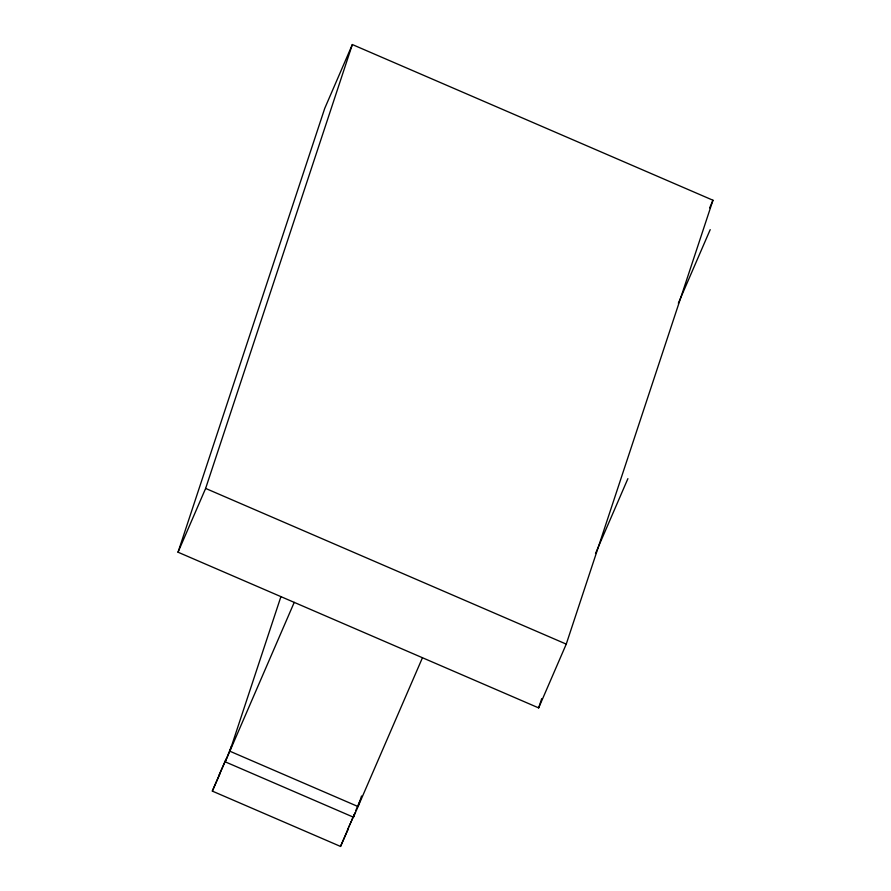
<?xml version="1.0" encoding="UTF-8"?>
<svg xmlns="http://www.w3.org/2000/svg" width="891" height="891" viewBox="0 0 891 891"><rect width="100%" height="100%" fill="white"/><g stroke="black" fill="none" stroke-linecap="round" stroke-linejoin="round"><path stroke-width="1.34" d="M347.891 829.766L340.54 846.439L212.303 791.097L226.147 759.054L219.264 774.591M340.529 846.45L354.217 814.675M178.033 552.208L324.747 108.334L352.346 44.55L712.967 200.241L566.253 644.115L538.654 707.899L178.033 552.208L205.632 488.424L352.346 44.55M422.457 657.736L353.449 817.192L225.234 761.838L231.615 745.789M280.921 596.636L229.833 751.202L358.048 806.555L361.546 795.986M353.449 817.192L354.885 812.859M538.654 707.899L541.706 698.655M219.676 774.413L212.37 790.996M225.234 761.838L294.23 602.372M347.49 829.944L348.47 827.672M355.754 810.598L359.841 801.143M709.648 207.893L712.967 200.241M678.352 303.23L710.205 229.644M595.511 553.5L627.899 478.645M348.96 826.547L349.439 825.456M349.907 824.375L350.363 823.34M350.798 822.326L351.221 821.357M351.633 820.444L354.095 814.92M205.632 488.424L566.253 644.115"/></g></svg>
